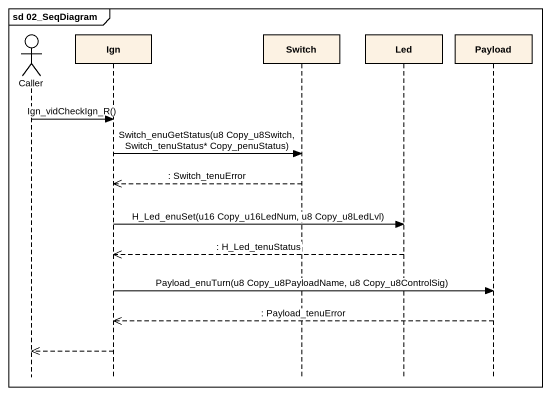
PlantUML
@startuml
mainframe sd 02_SeqDiagram
hide footbox
actor Caller
participant Ign
participant Switch
participant Led
participant Payload

Caller -> Ign : Ign_vidCheckIgn_R()
Ign -> Switch : Switch_enuGetStatus(u8 Copy_u8Switch, Switch_tenuStatus* Copy_penuStatus)
Switch -->> Ign : : Switch_tenuError
Ign -> Led : H_Led_enuSet(u16 Copy_u16LedNum, u8 Copy_u8LedLvl)
Led -->> Ign : : H_Led_tenuStatus
Ign -> Payload : Payload_enuTurn(u8 Copy_u8PayloadName, u8 Copy_u8ControlSig)
Payload -->> Ign : : Payload_tenuError
Ign -->> Caller
@enduml
